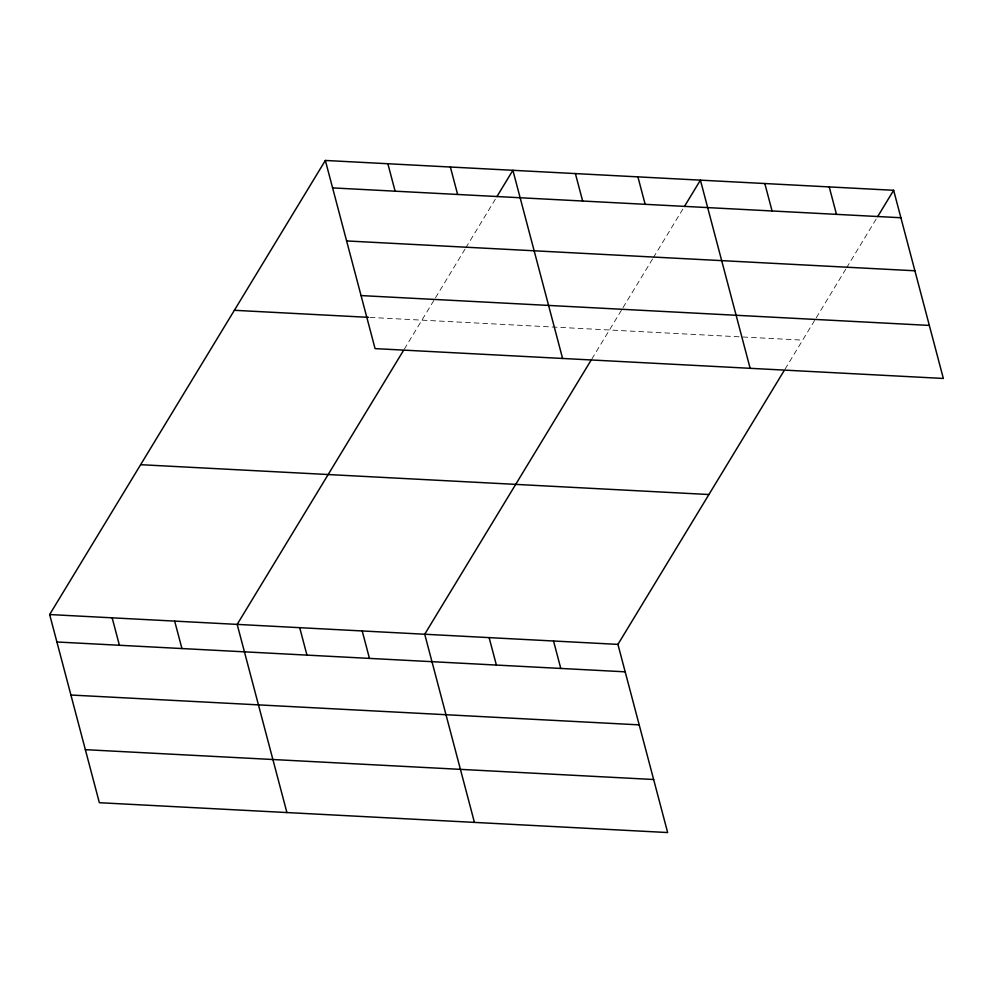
<?xml version="1.0" encoding="UTF-8"?>
<svg xmlns="http://www.w3.org/2000/svg" width="993" height="993" viewBox="0 0 993 993"><rect width="100%" height="100%" fill="white"/><g stroke="black" fill="none" stroke-linecap="round" stroke-linejoin="round"><path stroke-width="0.74" stroke-dasharray="4.96 3.72" d="M404.275 349.176L434.673 299.116M435.468 297.801L464.997 249.169M465.791 247.853L495.321 199.221M591.816 359.032L622.201 308.96M623.008 307.644L652.538 259.012M653.332 257.696L682.861 209.064M785.029 369.173L815.427 319.113M816.221 317.797L845.751 269.165M846.545 267.849L876.869 217.901M370.066 317.425L802.654 340.14"/><path stroke-width="1.49" d="M784.222 370.488L617.931 644.383L667.656 832.544L99.362 802.704L49.65 614.543L325.344 160.456L893.638 190.296L943.35 378.457L375.069 348.617L325.344 160.456M403.481 350.504L237.178 624.386L286.903 812.559M496.922 196.589L512.885 170.299L562.597 358.473M591.009 360.347L424.719 634.229L474.431 822.403M684.45 206.432L700.413 180.143L750.137 368.316M877.675 216.586L893.638 190.296M332.605 187.9L900.887 217.74M346.619 240.939L914.901 270.779M361.055 295.579L929.336 325.419M234.373 310.3L368.54 317.35M140.634 464.687L708.915 494.526M49.65 614.543L617.931 644.383M56.899 641.987L625.193 671.827M70.913 695.026L639.194 724.865M85.348 749.665L653.642 779.505M829.229 186.907L836.478 214.351M764.821 183.531L772.07 210.975M637.903 176.866L645.152 204.31M575.394 173.576L582.643 201.033M450.375 167.023L457.624 194.467M553.535 640.994L560.784 668.45M387.866 163.733L395.115 191.177M489.127 637.618L496.376 665.062M362.209 630.952L369.458 658.396M299.7 627.663L306.949 655.119M174.669 621.109L181.93 648.553M112.159 617.82L119.408 645.264"/></g></svg>
